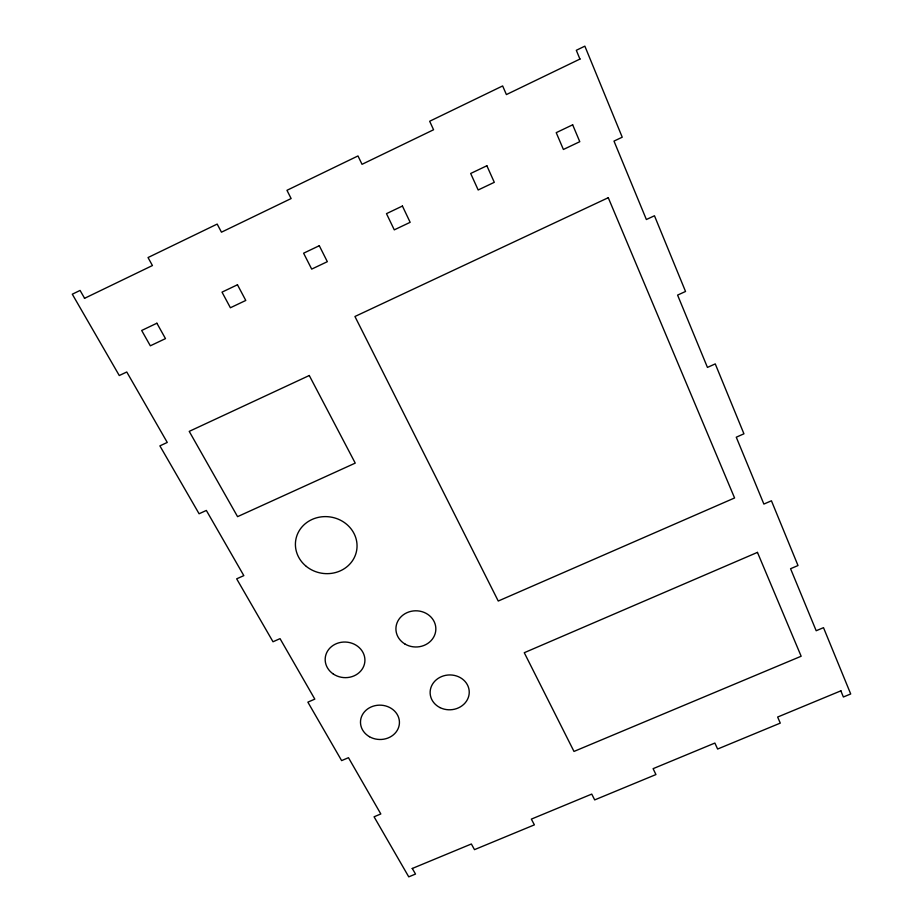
<?xml version="1.0" encoding="UTF-8"?>
<svg xmlns="http://www.w3.org/2000/svg" width="923" height="923" viewBox="0 0 923 923"><rect width="100%" height="100%" fill="white"/><g stroke="black" fill="none" stroke-linecap="round" stroke-linejoin="round"><path stroke-width="1.38" d="M84.455 298.371L152.433 265.536L148.026 257.552L217.182 224.081L221.462 232.192L291.126 198.549L286.961 190.311L357.986 155.941L362.024 164.317L433.568 129.762L429.668 121.259L502.643 85.943L506.404 94.573L580.094 58.991M412.166 868.52L471.365 843.98L474.491 849.645L534.382 824.862L531.348 819.116L591.747 794.092L594.689 799.906L655.941 774.559L653.103 768.663L714.875 743.061L717.621 749.038L780.281 723.113L777.639 717.044L840.98 690.796M84.593 298.291L80.082 290.433L72.294 294.195L119.275 375.534L126.763 371.992L167.259 442.44L159.887 445.867L199.091 513.765L206.348 510.442L243.822 575.629L236.669 578.836L273 641.762L280.038 638.647L314.812 699.126L307.867 702.149L341.625 760.61L348.467 757.691L380.818 813.959L374.069 816.797L408.751 876.85L415.512 874.058L412.293 868.462M579.932 59.072L576.31 50.292L584.859 46.15L622.229 137.204L613.991 141.104L646.377 219.524L654.465 215.763L685.535 291.472L677.586 295.106L707.445 367.412L715.256 363.904L743.938 433.81L736.266 437.202L763.875 504.073L771.432 500.785L798.003 565.534L790.573 568.718L816.186 630.744L823.501 627.663L850.706 693.969L843.38 696.992L840.841 690.854M156.887 323.223L141.68 330.48L150.334 345.813L165.482 338.614L156.887 323.223M237.465 284.769L222.016 292.141L230.392 307.763L245.783 300.448L237.465 284.769M319.289 245.714L303.609 253.202L311.697 269.112L327.33 261.682L319.289 245.714M402.416 206.048L386.483 213.651L394.283 229.862L410.158 222.316L402.416 206.048M486.871 165.759L470.672 173.478L478.172 189.988L494.301 182.316L486.871 165.759M572.664 124.813L556.223 132.658L563.399 149.48L579.782 141.692L572.664 124.813M608.269 197.707L354.94 316.497L498.247 601.035L734.581 497.97L608.269 197.707M309.274 375.511L189.227 431.376L237.569 516.649L355.24 463.115L309.274 375.511M757.46 552.381L524.264 652.711L573.991 751.437L801.152 656.241L757.46 552.381M404.978 644.035A19.96 18.091 0.4 0 0 435.818 629.913A19.96 18.091 0.4 0 0 406.87 612.734A19.96 18.091 0.4 0 0 404.978 644.035M333.307 674.021A19.891 17.802 4.8 0 0 364.804 662.091A19.891 17.802 4.8 0 0 337.022 643.412A19.891 17.802 4.8 0 0 333.307 674.021M440.04 707.618A19.568 17.433 -2.4 0 0 469.242 692.065A19.568 17.433 -2.4 0 0 439.775 677.424A19.568 17.433 -2.4 0 0 440.04 707.618M369.465 736.716A19.475 17.168 1.7 0 0 399.417 723.228A19.475 17.168 1.7 0 0 371 707.018A19.475 17.168 1.7 0 0 369.465 736.716M306.355 566.434A30.886 28.451 9.6 0 0 356.566 550.916A30.886 28.451 9.6 0 0 315.758 518.057A30.886 28.451 9.6 0 0 306.355 566.434"/></g></svg>
